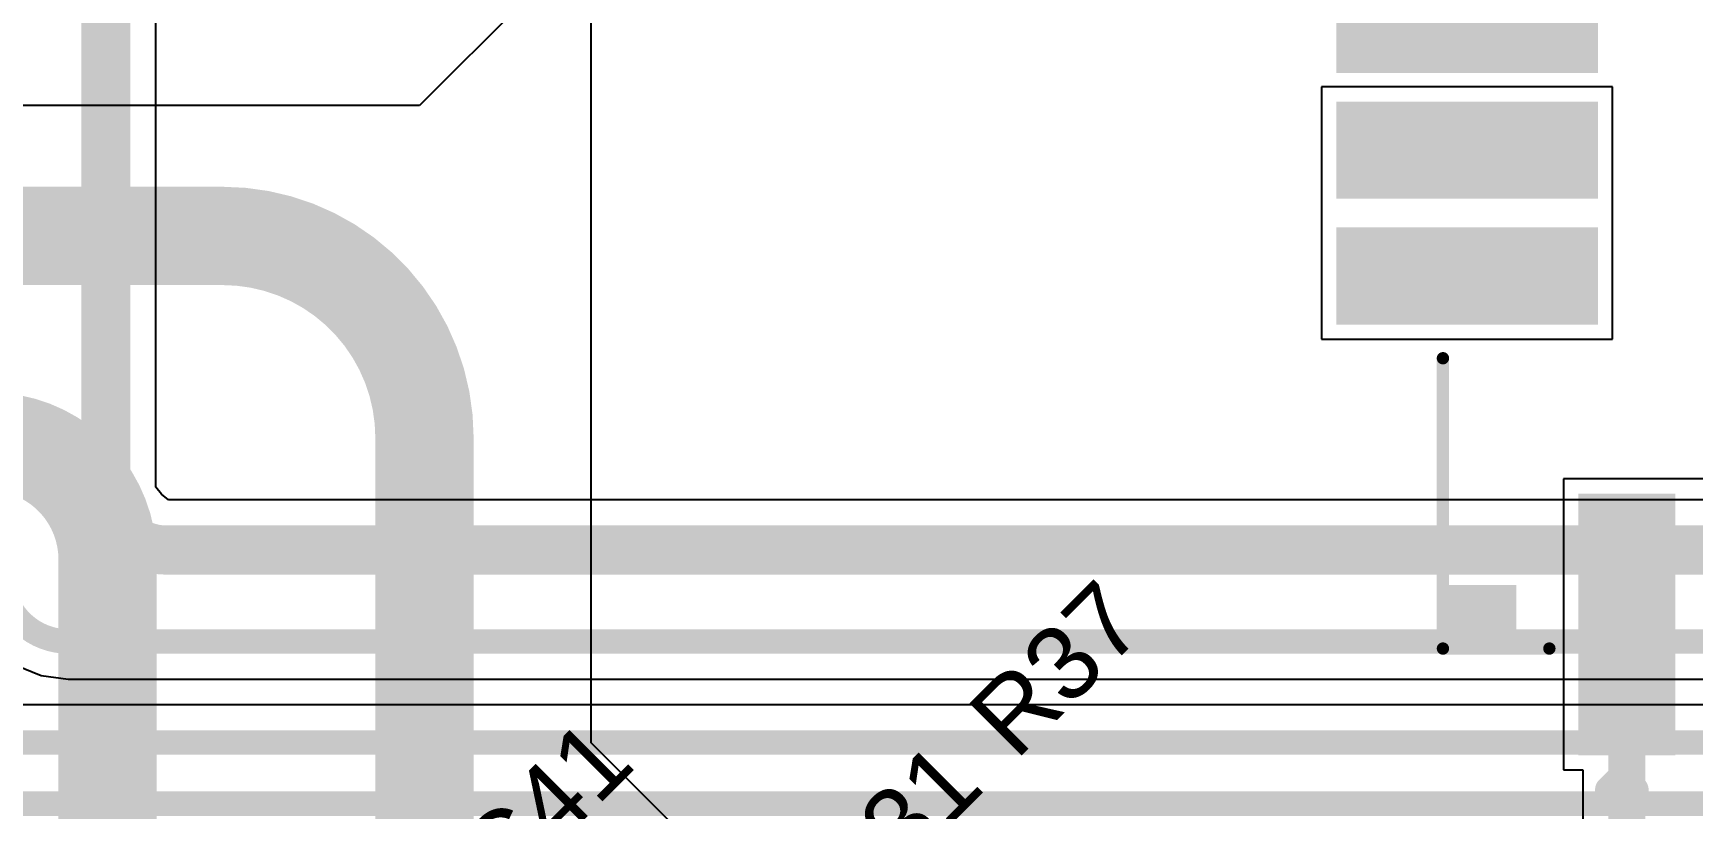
# Model space of a CAD drawing. Header units: inches. Extents: x 0 to 5359, y 0 to 5098.
# Drawn here: x 54.43 to 71.58, y 74.34 to 82.36 of the extents above; entities that cross this region are included whole.
import ezdxf

# ---------------------------------------------------------------- set-up
doc = ezdxf.new("R2010")
doc.units = ezdxf.units.IN
for name, color, linetype in [('Bottom Layer', 5, 'Continuous'), ('Layer 2', 76, 'Continuous'), ('Top Layer', 1, 'Continuous'), ('Top Overlay', 2, 'Continuous'), ('Top Paste', 8, 'Continuous'), ('Top Solder', 216, 'Continuous')]:
    doc.layers.add(name, color=color, linetype=linetype)
doc.styles.add('Arial', font='', dxfattribs={"height": 0.2})
doc.styles.get('Arial').set_extended_font_data('Arial')

# ---------------------------------------------------------------- blocks, each defined once
blk = doc.blocks.new('EC21EFA_512_STD_54')
at = {"layer": 'Top Layer'}
for points in [[(-12.55, 15.5), (-11.75, 15.5), (-11.75, 13), (-12.55, 13)], [(-11.25, 15.5), (-10.45, 15.5), (-10.45, 13), (-11.25, 13)], [(-9.95, 15.5), (-9.15, 15.5), (-9.15, 13), (-9.95, 13)], [(-17, 13), (-14.5, 13), (-14.5, 12.2), (-17, 12.2)]]:
    blk.add_hatch(color=1, dxfattribs=at).paths.add_polyline_path(points)
at = {"layer": 'Top Overlay'}
blk.add_hatch(color=2, dxfattribs=at).paths.add_polyline_path([(-16, 13.741), (-15.342, 13.741), (-15.342, 14.5), (-16, 14.5)])
at = {"layer": 'Top Paste'}
for points in [[(-12.55, 15.5), (-11.75, 15.5), (-11.75, 13), (-12.55, 13)], [(-11.25, 15.5), (-10.45, 15.5), (-10.45, 13), (-11.25, 13)], [(-9.95, 15.5), (-9.15, 15.5), (-9.15, 13), (-9.95, 13)], [(-17, 13), (-14.5, 13), (-14.5, 12.2), (-17, 12.2)]]:
    blk.add_hatch(color=8, dxfattribs=at).paths.add_polyline_path(points)
at = {"layer": 'Top Solder'}
for points in [[(-12.652, 15.602), (-11.648, 15.602), (-11.648, 12.898), (-12.652, 12.898)], [(-11.352, 15.602), (-10.348, 15.602), (-10.348, 12.898), (-11.352, 12.898)], [(-10.052, 15.602), (-9.048, 15.602), (-9.048, 12.898), (-10.052, 12.898)], [(-17.102, 13.102), (-14.398, 13.102), (-14.398, 12.098), (-17.102, 12.098)]]:
    blk.add_hatch(color=216, dxfattribs=at).paths.add_polyline_path(points)
at = {"layer": 'Top Overlay'}
for points in [[(-16, 14.5, 0.127, 0.127, 0), (-13, 14.5, 0.127, 0.127, 0)], [(-16, 14.5, 0.127, 0.127, 0), (-16, 13.4, 0.127, 0.127, 0)], [(-17.462, 12.778, 0.3, 0.3, 0), (-17.462, 12.524, 0.3, 0.3, 0)], [(-17.462, 12.778, 0.3, 0.3, 0), (-17.335, 12.651, 0.3, 0.3, 0)], [(-17.335, 12.651, 0.3, 0.3, 0), (-17.462, 12.524, 0.3, 0.3, 0)]]:
    blk.add_lwpolyline(points, format="xyseb", dxfattribs=at)
for points in [[(-16.032, 14.5, 0.0635, 0.0635, 1), (-15.968, 14.5, 0.0635, 0.0635, 1)], [(-16.032, 14.5, 0.0635, 0.0635, 1), (-15.968, 14.5, 0.0635, 0.0635, 1)], [(-13.032, 14.5, 0.0635, 0.0635, 1), (-12.968, 14.5, 0.0635, 0.0635, 1)], [(-16.032, 13.4, 0.0635, 0.0635, 1), (-15.968, 13.4, 0.0635, 0.0635, 1)], [(-17.537, 12.778, 0.15, 0.15, 1), (-17.387, 12.778, 0.15, 0.15, 1)], [(-17.537, 12.778, 0.15, 0.15, 1), (-17.387, 12.778, 0.15, 0.15, 1)], [(-17.41, 12.651, 0.15, 0.15, 1), (-17.26, 12.651, 0.15, 0.15, 1)], [(-17.41, 12.651, 0.15, 0.15, 1), (-17.26, 12.651, 0.15, 0.15, 1)], [(-17.537, 12.524, 0.15, 0.15, 1), (-17.387, 12.524, 0.15, 0.15, 1)], [(-17.537, 12.524, 0.15, 0.15, 1), (-17.387, 12.524, 0.15, 0.15, 1)]]:
    blk.add_lwpolyline(points, format="xyseb", close=True, dxfattribs=at)

msp = doc.modelspace()

# ---------------------------------------------------------------- linework, layer by layer
at = {"layer": 'Bottom Layer'}
for p, q in [((55.699, 77.668), (55.699, 83.875)), ((55.758, 77.594), (55.699, 77.668)), ((55.831, 77.536), (55.758, 77.594)), ((78.116, 77.536), (55.831, 77.536)), ((54.253, 75.828), (54.514, 75.72)), ((54.514, 75.72), (54.794, 75.683)), ((54.794, 75.683), (54.794, 75.685)), ((54.794, 75.685), (55.499, 75.685)), ((55.499, 75.685), (77.437, 75.685)), ((76.971, 75.417), (46.794, 75.417))]:
    msp.add_line(p, q, dxfattribs=at)
for points in [[(55.181, 77.64, 0.508, 0.508, 0), (55.181, 84.072, 0.508, 0.508, 0)], [(55.804, 77.018, 0.508, 0.508, -0.414214), (55.181, 77.64, 0.508, 0.508, 0)], [(55.804, 77.018, 0.508, 0.508, 0), (78.116, 77.018, 0.508, 0.508, 0)], [(54.794, 76.073, 0.254, 0.254, -0.414214), (54.102, 76.765, 0.254, 0.254, 0)], [(54.794, 76.073, 0.254, 0.254, 0), (55.499, 76.073, 0.254, 0.254, 0)], [(55.499, 76.073, 0.254, 0.254, 0), (77.437, 76.073, 0.254, 0.254, 0)], [(38.737, 75.029, 0.254, 0.254, 0), (76.971, 75.029, 0.254, 0.254, 0)], [(39.361, 74.398, 0.254, 0.254, 0), (76.101, 74.398, 0.254, 0.254, 0)]]:
    msp.add_lwpolyline(points, format="xyseb", dxfattribs=at)
for points in [[(55.054, 77.64, 0.254, 0.254, 1), (55.308, 77.64, 0.254, 0.254, 1)], [(55.054, 77.64, 0.254, 0.254, 1), (55.308, 77.64, 0.254, 0.254, 1)], [(55.677, 77.018, 0.254, 0.254, 1), (55.931, 77.018, 0.254, 0.254, 1)], [(55.677, 77.018, 0.254, 0.254, 1), (55.931, 77.018, 0.254, 0.254, 1)], [(54.731, 76.073, 0.127, 0.127, 1), (54.858, 76.073, 0.127, 0.127, 1)], [(54.731, 76.073, 0.127, 0.127, 1), (54.858, 76.073, 0.127, 0.127, 1)], [(55.435, 76.073, 0.127, 0.127, 1), (55.562, 76.073, 0.127, 0.127, 1)], [(55.435, 76.073, 0.127, 0.127, 1), (55.562, 76.073, 0.127, 0.127, 1)]]:
    msp.add_lwpolyline(points, format="xyseb", close=True, dxfattribs=at)
at = {"layer": 'Layer 2'}
for p, q in [((60.198, 75.026), (60.198, 105.527)), ((59.487, 82.674), (58.423, 81.61)), ((58.423, 81.61), (38.608, 81.61)), ((71.374, 63.85), (60.198, 75.026))]:
    msp.add_line(p, q, dxfattribs=at)
for points in [[(42.367, 80.264, 1.016, 1.016, 0), (56.388, 80.264, 1.016, 1.016, 0)], [(56.388, 80.264, 1.016, 1.016, -0.414214), (58.475, 78.177, 1.016, 1.016, 0)], [(40.477, 78.138, 1.016, 1.016, 0), (53.982, 78.138, 1.016, 1.016, 0)], [(53.982, 78.138, 1.016, 1.016, -0.414214), (55.2, 76.92, 1.016, 1.016, 0)], [(58.475, 69.272, 1.016, 1.016, 0), (58.475, 78.177, 1.016, 1.016, 0)], [(55.2, 72.271, 1.016, 1.016, 0), (55.2, 76.92, 1.016, 1.016, 0)]]:
    msp.add_lwpolyline(points, format="xyseb", dxfattribs=at)
for points in [[(56.134, 80.264, 0.508, 0.508, 1), (56.642, 80.264, 0.508, 0.508, 1)], [(56.134, 80.264, 0.508, 0.508, 1), (56.642, 80.264, 0.508, 0.508, 1)], [(53.728, 78.138, 0.508, 0.508, 1), (54.236, 78.138, 0.508, 0.508, 1)], [(53.728, 78.138, 0.508, 0.508, 1), (54.236, 78.138, 0.508, 0.508, 1)], [(58.221, 78.177, 0.508, 0.508, 1), (58.729, 78.177, 0.508, 0.508, 1)], [(58.221, 78.177, 0.508, 0.508, 1), (58.729, 78.177, 0.508, 0.508, 1)], [(54.946, 76.92, 0.508, 0.508, 1), (55.454, 76.92, 0.508, 0.508, 1)], [(54.946, 76.92, 0.508, 0.508, 1), (55.454, 76.92, 0.508, 0.508, 1)]]:
    msp.add_lwpolyline(points, format="xyseb", close=True, dxfattribs=at)
at = {"layer": 'Top Layer'}
for p, q in [((70.754, 81.804), (67.746, 81.804)), ((67.746, 81.804), (67.746, 80.496)), ((70.754, 80.496), (70.754, 81.804)), ((67.746, 80.496), (67.746, 79.196)), ((70.754, 79.196), (70.754, 80.496)), ((67.746, 79.196), (70.754, 79.196)), ((79.354, 77.754), (70.246, 77.754)), ((70.246, 77.754), (70.246, 74.746)), ((70.246, 74.746), (70.447, 74.746)), ((70.447, 74.746), (70.447, 74.101))]:
    msp.add_line(p, q, dxfattribs=at)
msp.add_lwpolyline([(70.9, 73.492, 0.381, 0.381, 0), (70.9, 76.25, 0.381, 0.381, 0)], format="xyseb", dxfattribs=at)
msp.add_lwpolyline([(70.805, 76.25, 0.191, 0.191, 1), (70.995, 76.25, 0.191, 0.191, 1)], format="xyseb", close=True, dxfattribs=at)

# ---------------------------------------------------------------- block references
at = {"rotation": 90}
msp.add_blockref('EC21EFA_512_STD_54', (83.5, 92), dxfattribs=at)

# ---------------------------------------------------------------- texts
at = {"layer": 'Top Overlay', "style": 'Arial'}
for s, p in [('R37', (64.585, 74.833)), ('C41', (59.295, 73.402)), ('R31', (62.903, 73.168))]:
    msp.add_text(s, height=0.762, rotation=45, dxfattribs=at).set_placement(p)

doc.saveas('drawing.dxf')
